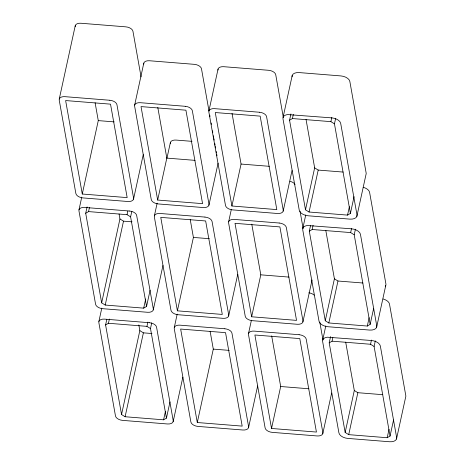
<?xml version="1.0" encoding="UTF-8"?>
<svg xmlns="http://www.w3.org/2000/svg" width="465" height="465" viewBox="0 0 465 465"><rect width="100%" height="100%" fill="white"/><g stroke="black" fill="none" stroke-linecap="round" stroke-linejoin="round"><path stroke-width="0.7" d="M283.092 117.29L282.97 118.761L299.268 210.279A8.19 4.697 12.3 0 0 308.15 215.789L349.843 219.125A8.19 4.697 12.3 0 0 356.992 214.9L340.694 123.388A8.19 4.697 12.3 0 0 331.807 117.878L287.684 114.576A8.19 4.697 12.3 0 0 283.092 117.29L292.241 75.342M302.849 228.228L302.727 229.704L319.025 321.216A8.19 4.697 12.3 0 0 327.906 326.726L369.599 330.069A8.19 4.697 12.3 0 0 376.749 325.843L360.451 234.325A8.19 4.697 12.3 0 0 351.569 228.815L307.441 225.519A8.19 4.697 12.3 0 0 302.849 228.228L305.749 214.946M322.739 339.915L322.617 341.386L338.915 432.903A8.19 4.697 12.3 0 0 347.797 438.414L389.49 441.75A8.19 4.697 12.3 0 0 396.639 437.524L380.341 346.007A8.19 4.697 12.3 0 0 371.459 340.496L327.331 337.201A8.19 4.697 12.3 0 0 322.739 339.915L325.791 325.93M59.253 99.051L75.26 25.639M82.276 194.021L65.629 100.556L110.525 104.154L127.172 197.613L82.276 194.021L98.278 120.609L95.104 102.771M78.98 209.831L81.747 197.143M150.09 290.23L146.551 306.447L143.691 308.138L105.212 305.057L101.655 302.849L85.705 213.284L87.089 206.937M85.705 213.284L88.565 211.592L89.489 207.361M134.652 105.09L143.795 63.141M101.655 302.849L119.947 218.951L119.063 213.976M98.871 321.513L101.794 308.121M105.212 305.057L123.504 221.154L119.947 218.951M146.551 306.447L130.601 216.876L127.05 214.673L127.817 211.151M169.981 401.917L166.441 418.128L163.581 419.819L125.102 416.739L121.545 414.536L105.596 324.965L106.822 319.327M133.542 199.119L143.243 154.647M130.601 216.876L131.833 211.238M105.596 324.965L108.455 323.274L109.38 319.048M157.67 200.055L141.023 106.595L185.919 110.188L202.566 203.653L157.67 200.055L166.819 158.106L157.792 107.45M154.38 215.87L157.147 203.164M166.999 157.99L170.388 142.459M143.691 308.138L145.69 298.972M121.545 414.536L139.837 330.638L138.826 324.948M125.102 416.739L143.394 332.841L139.837 330.638M166.441 418.128L150.491 328.563L146.94 326.36L147.858 322.129M153.276 309.899L162.959 265.48M150.491 328.563L151.724 322.919M208.895 111.036L218.044 69.087M177.398 310.835L160.756 217.376L205.652 220.968L222.293 314.433L177.398 310.835L193.405 237.423L190.232 219.59M174.27 327.552L177.194 314.142M208.942 205.158L218.085 163.209M163.581 419.819L165.43 411.362M173.166 421.581L182.85 377.167M231.919 206.001L215.272 112.542L260.168 116.134L276.815 209.599L231.919 206.001L241.068 164.052L232.041 113.396M228.629 221.817L231.372 209.233M197.288 422.522L180.647 329.057L225.542 332.655L242.184 426.114L197.288 422.522L213.296 349.11L210.116 331.272M228.67 315.938L237.749 274.286M354.063 196.631L350.407 213.412L347.541 215.103L309.062 212.023L305.505 209.82L289.556 120.249L290.927 113.96M289.556 120.249L292.415 118.558L293.328 114.367M251.646 316.781L235.005 223.322L279.901 226.914L296.542 320.379L251.646 316.781L260.795 274.832L251.774 224.177M248.519 333.498L251.414 320.216M283.191 211.104L292.032 170.55M248.56 427.62L257.639 385.973M305.505 209.82L314.654 167.871L306.046 119.528M309.062 212.023L318.205 170.074L314.654 167.871M350.407 213.412L334.451 123.847L330.9 121.644L331.812 117.447M373.668 308.272L370.163 324.355L367.303 326.046L328.819 322.96L325.268 320.757L309.312 231.192L310.533 225.595M334.451 123.847L335.672 118.25M309.312 231.192L312.172 229.501L313.09 225.304M271.537 428.468L254.89 335.003L299.791 338.596L316.433 432.061L271.537 428.468L280.686 386.514L271.665 335.864M302.918 321.879L312.067 279.93M347.541 215.103L349.372 206.716M325.268 320.757L334.411 278.808L325.802 230.471M328.819 322.96L337.968 281.011L334.411 278.808M370.163 324.355L354.208 234.784L350.656 232.581L351.569 228.385M393.559 419.959L390.054 436.036L387.194 437.728L348.709 434.647L345.158 432.444L329.203 342.874L330.574 336.579M356.864 216.376L366.013 174.422A8.19 4.697 12.3 0 0 366.135 172.951L349.837 81.433A8.19 4.697 12.3 0 0 340.955 75.929L299.262 72.587A8.19 4.697 12.3 0 0 292.113 76.812M354.208 234.784L355.429 229.193M329.203 342.874L332.062 341.182L332.824 337.689M322.809 433.566L331.65 393.012M367.303 326.046L369.129 317.653M345.158 432.444L354.301 390.49L345.693 342.153M348.709 434.647L357.852 392.698L354.301 390.49M390.054 436.036L374.098 346.472L370.547 344.263L371.459 340.072M376.627 327.314L385.77 285.365M374.098 346.472L375.319 340.874M387.194 437.728L389.019 429.34M396.517 438.995L405.66 397.046A8.19 4.697 12.3 0 0 405.788 395.575L389.49 304.058A8.19 4.697 12.3 0 0 383.125 298.983M292.415 118.558L330.9 121.644M98.278 120.609L114.21 121.882M191.999 141.343L176.066 140.07A6.551 3.761 12.3 0 0 170.347 143.447M318.205 170.074L343.153 172.067M166.819 158.106L195.056 160.367M241.068 164.052L269.305 166.313M88.565 211.592L127.05 214.673M312.172 229.501L350.656 232.581M123.504 221.154L132.054 221.84M193.405 237.423L209.337 238.702M260.795 274.832L289.038 277.094M337.968 281.011L362.909 283.011M108.455 323.274L146.94 326.36M332.062 341.182L370.547 344.263M143.394 332.841L151.945 333.527M213.296 349.11L229.228 350.383M280.686 386.514L308.929 388.781M357.852 392.698L382.8 394.692M283.354 117.506L275.728 74.696A6.551 3.761 12.3 0 0 268.625 70.291L223.729 66.698A6.551 3.761 12.3 0 0 218.004 70.076M300.035 211.162L303.081 228.286M319.798 322.135L322.972 339.967M208.977 110.844L201.479 68.756A6.551 3.761 12.3 0 0 194.376 64.344L149.48 60.752A6.551 3.761 12.3 0 0 143.755 64.129M209.738 115.128L209.994 116.552M211.139 122.975L211.395 124.405M212.534 130.822L212.79 132.252M213.423 135.821L213.679 137.245M213.935 138.675L214.191 140.099M214.824 143.668L215.08 145.092M215.33 146.522L215.586 147.946M216.219 151.514L216.475 152.939M216.731 154.368L216.981 155.792M141.075 76.917L132.944 31.254A6.551 3.761 12.3 0 0 125.841 26.848L80.939 23.25A6.551 3.761 12.3 0 0 75.22 26.633M363.235 187.302A8.19 4.697 12.3 0 1 369.599 192.376L385.898 283.888A8.19 4.697 12.3 0 1 385.252 286.242M290.038 181.338A6.551 3.761 12.3 0 1 295.06 184.454M308.801 292.816A6.551 3.761 12.3 0 1 314.142 295.147M109.833 100.26L64.937 96.662A6.551 3.761 12.3 0 0 59.212 100.045L75.859 193.504A6.551 3.761 12.3 0 0 82.968 197.916L127.863 201.508A6.551 3.761 12.3 0 0 133.583 198.125L116.942 104.666A6.551 3.761 12.3 0 0 109.833 100.26M185.227 106.293L140.331 102.701A6.551 3.761 12.3 0 0 134.612 106.078L151.253 199.543A6.551 3.761 12.3 0 0 158.362 203.949L203.257 207.547A6.551 3.761 12.3 0 0 208.983 204.164L192.336 110.705A6.551 3.761 12.3 0 0 185.227 106.293M259.476 112.239L214.58 108.647A6.551 3.761 12.3 0 0 208.861 112.024L225.502 205.489A6.551 3.761 12.3 0 0 232.61 209.895L277.506 213.493A6.551 3.761 12.3 0 0 283.231 210.11L266.584 116.651A6.551 3.761 12.3 0 0 259.476 112.239M129.561 211.034L84.665 207.442A6.551 3.761 12.3 0 0 78.945 210.825L95.587 304.284A6.551 3.761 12.3 0 0 102.695 308.69L147.591 312.288A6.551 3.761 12.3 0 0 153.311 308.905L136.669 215.446A6.551 3.761 12.3 0 0 129.561 211.034M204.955 217.074L160.059 213.482A6.551 3.761 12.3 0 0 154.339 216.859L170.986 310.324A6.551 3.761 12.3 0 0 178.095 314.729L222.991 318.327A6.551 3.761 12.3 0 0 228.71 314.945L212.063 221.485A6.551 3.761 12.3 0 0 204.955 217.074M279.203 223.02L234.308 219.428A6.551 3.761 12.3 0 0 228.588 222.805L245.235 316.27A6.551 3.761 12.3 0 0 252.344 320.676L297.24 324.274A6.551 3.761 12.3 0 0 302.959 320.891L286.312 227.426A6.551 3.761 12.3 0 0 279.203 223.02M149.451 322.722L104.555 319.124A6.551 3.761 12.3 0 0 98.836 322.507L115.477 415.966A6.551 3.761 12.3 0 0 122.586 420.377L167.481 423.97A6.551 3.761 12.3 0 0 173.201 420.593L156.56 327.127A6.551 3.761 12.3 0 0 149.451 322.722M224.845 328.761L179.949 325.163A6.551 3.761 12.3 0 0 174.23 328.546L190.877 422.005A6.551 3.761 12.3 0 0 197.985 426.417L242.881 430.009A6.551 3.761 12.3 0 0 248.601 426.632L231.954 333.167A6.551 3.761 12.3 0 0 224.845 328.761M299.094 334.707L254.198 331.109A6.551 3.761 12.3 0 0 248.479 334.492L265.126 427.951A6.551 3.761 12.3 0 0 272.234 432.363L317.13 435.955A6.551 3.761 12.3 0 0 322.85 432.572L306.202 339.113A6.551 3.761 12.3 0 0 299.094 334.707"/></g></svg>
